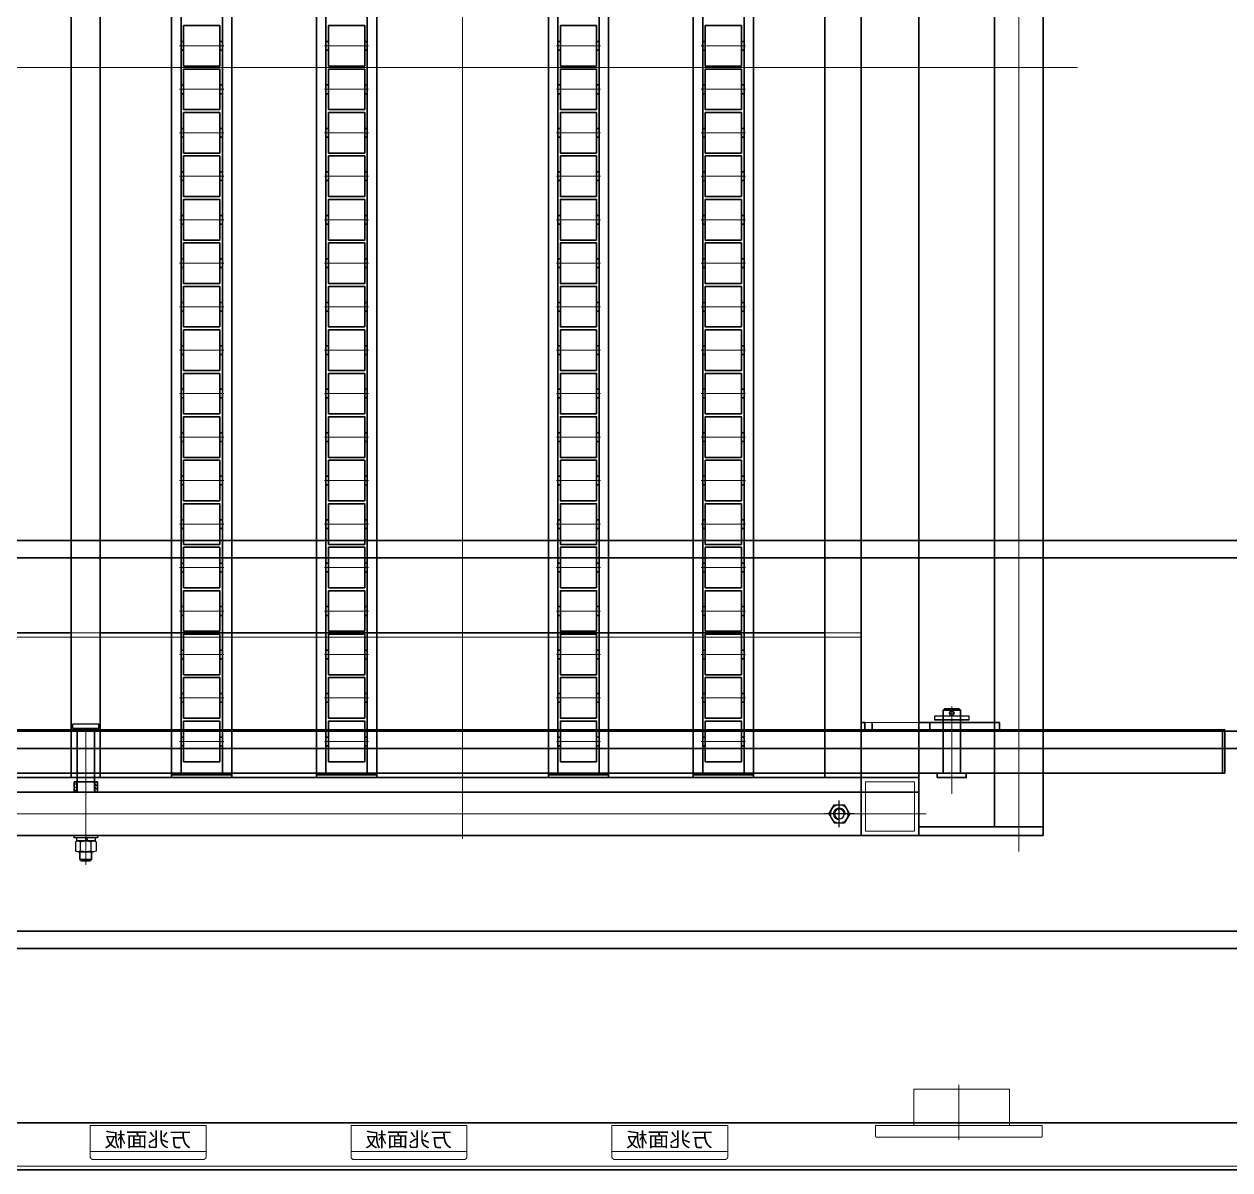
# Model space of a CAD drawing. Extents: x 539033 to 804858, y 468425 to 1263560.
# Drawn here: x 762215 to 763047, y 498161 to 498952 of the extents above; entities that cross this region are included whole.
import ezdxf

# ---------------------------------------------------------------- set-up
doc = ezdxf.new("R2010")
doc.units = 0
doc.header["$LTSCALE"] = 1000
doc.header["$MEASUREMENT"] = 0
for name, pattern in [('0', [0, 0]), ('ACAD_ISO02W100', [15, 12, -3]), ('ACAD_ISO04W100', [30, 24, -3, 0, -3]), ('ACAD_ISO05W100', [33, 24, -3, 0, -3, 0, -3]), ('ACAD_ISO10W100', [18.5, 12, -3, 0.5, -3]), ('DASHDOT', [25.4, 12.7, -6.35, 0, -6.35]), ('SOLID', [0])]:
    doc.linetypes.add(name, pattern=pattern)
doc.layers.get('0').update_dxf_attribs({"linetype": 'CONTINUOUS'})
doc.layers.add('1', color=1, linetype='DASHDOT')
for name, color, linetype, lineweight in [('3', 7, 'ACAD_ISO04W100', 15), ('中心线', 1, 'ACAD_ISO10W100', 15), ('双点划线', 7, 'ACAD_ISO05W100', 15), ('标注', 7, 'SOLID', 15), ('点划线', 1, 'ACAD_ISO04W100', 15), ('粗实线', 7, '0', 30), ('虚线', 6, 'ACAD_ISO02W100', 18)]:
    doc.layers.add(name, color=color, linetype=linetype, lineweight=lineweight)
doc.styles.add('标准', font='', dxfattribs={"width": 0.667})
doc.styles.get('标准').set_extended_font_data('FangSong_GB2312')

# ---------------------------------------------------------------- blocks, each defined once
blk = doc.blocks.new('A$C513352F2')
at = {"layer": '点划线'}
blk.add_line((68.9, 0), (68.9, 1086.91), dxfattribs=at)
at = {"layer": '粗实线', "color": 5}
for p, q in [((0, 1070.94), (85.65, 1070.94)), ((85.65, 1070.94), (85.65, 10.94)), ((0, 1064.94), (85.65, 1064.94)), ((52.15, 1064.94), (52.15, 16.94)), ((0, 16.94), (85.65, 16.94)), ((0, 10.94), (85.65, 10.94))]:
    blk.add_line(p, q, dxfattribs=at)
blk = doc.blocks.new('A$C458447FD')
at = {"layer": '标注'}
h = blk.add_hatch(dxfattribs=at)
h.set_pattern_fill('ANSI31', color=3, scale=0.5)
h.set_pattern_definition([(45, (-117.9495, 9.9451), (-1.122532, 1.122532), [])])
h.paths.add_polyline_path([(792.28, 50.14), (794.03, 50.14), (794.03, 57.14), (792.28, 57.14)])
h.paths.add_polyline_path([(778.03, 50.14), (779.78, 50.14), (779.78, 57.14), (778.03, 57.14)])
for p, q in [((176.44, 100.14), (176.44, 102.64)), ((176.44, 102.64), (200.44, 102.64)), ((200.44, 102.64), (200.44, 100.14)), ((258.84, 35.14), (262.43, 41.37)), ((258.84, 35.14), (262.43, 28.91)), ((269.62, 41.37), (262.43, 41.37)), ((273.22, 35.14), (269.62, 41.37)), ((273.22, 35.14), (269.62, 28.91)), ((269.62, 28.91), (262.43, 28.91)), ((794.03, 20.14), (778.03, 20.14)), ((778.03, 20.14), (778.03, 18.54)), ((778.03, 18.54), (794.03, 18.54)), ((779.59, 18.54), (792.47, 18.54)), ((779.59, 18.54), (779.59, 16.44)), ((785.48, 18.54), (784.92, 16.44)), ((786.5, 18.27), (786.01, 16.44)), ((786.57, 18.54), (786.5, 18.27)), ((792.47, 18.54), (792.47, 16.44)), ((794.03, 18.54), (794.03, 20.14)), ((778.84, 15.89), (778.84, 9.49)), ((779.59, 16.44), (792.47, 16.44)), ((791.42, 16.44), (780.63, 16.44)), ((791.42, 8.94), (780.63, 8.94)), ((782.43, 9.49), (782.43, 15.89)), ((789.62, 9.49), (789.62, 15.89)), ((793.22, 15.89), (793.22, 9.49))]:
    blk.add_line(p, q)
at = {"color": 3}
for p, q in [((777.03, 94.14), (777.03, 97.14)), ((777.03, 97.14), (795.03, 97.14)), ((795.03, 94.14), (795.03, 97.14))]:
    blk.add_line(p, q, dxfattribs=at)
for radius in [6.23, 3.4]:
    blk.add_circle((266.03, 35.14), radius)
for centre, radius, start, end in [((780.63, 13.23), 3.21, 55.90631, 124.09369), ((780.63, 12.15), 3.21, 235.90631, 304.09369), ((786.03, 4.44), 12, 72.56742, 107.43258), ((786.03, 20.94), 12, 252.56742, 287.43258), ((791.42, 13.23), 3.21, 55.90631, 124.09369), ((791.42, 12.15), 3.21, 235.90631, 304.09369)]:
    blk.add_arc(centre, radius, start, end)
at = {"layer": '1', "linetype": 'DASHDOT'}
for p, q in [((266.03, 25.91), (266.03, 44.37)), ((255.84, 35.14), (276.22, 35.14))]:
    blk.add_line(p, q, dxfattribs=at)
at = {"layer": '3'}
blk.add_arc((266.03, 35.14), 4, 270, 190, dxfattribs=at)
at = {"layer": '点划线'}
for p, q in [((526.03, 17.93), (526.03, 1044.24)), ((330.83, 565.14), (361.27, 565.14)), ((430.83, 565.14), (461.27, 565.14)), ((590.83, 565.14), (621.27, 565.14)), ((690.83, 565.14), (721.27, 565.14)), ((101.68, 550.14), (1459.06, 550.14)), ((330.83, 535.14), (361.27, 535.14)), ((430.83, 535.14), (461.27, 535.14)), ((590.83, 535.14), (621.27, 535.14)), ((690.83, 535.14), (721.27, 535.14)), ((330.83, 505.14), (361.27, 505.14)), ((430.83, 505.14), (461.27, 505.14)), ((590.83, 505.14), (621.27, 505.14)), ((690.83, 505.14), (721.27, 505.14)), ((330.83, 475.14), (361.27, 475.14)), ((430.83, 475.14), (461.27, 475.14)), ((590.83, 475.14), (621.27, 475.14)), ((690.83, 475.14), (721.27, 475.14)), ((330.83, 445.14), (361.27, 445.14)), ((430.83, 445.14), (461.27, 445.14)), ((590.83, 445.14), (621.27, 445.14)), ((690.83, 445.14), (721.27, 445.14)), ((330.83, 415.14), (361.27, 415.14)), ((430.83, 415.14), (461.27, 415.14)), ((590.83, 415.14), (621.27, 415.14)), ((690.83, 415.14), (721.27, 415.14)), ((330.83, 385.14), (361.27, 385.14)), ((430.83, 385.14), (461.27, 385.14)), ((590.83, 385.14), (621.27, 385.14)), ((690.83, 385.14), (721.27, 385.14)), ((330.83, 355.14), (361.27, 355.14)), ((430.83, 355.14), (461.27, 355.14)), ((590.83, 355.14), (621.27, 355.14)), ((690.83, 355.14), (721.27, 355.14)), ((330.83, 325.14), (361.27, 325.14)), ((430.83, 325.14), (461.27, 325.14)), ((590.83, 325.14), (621.27, 325.14)), ((690.83, 325.14), (721.27, 325.14)), ((330.83, 295.14), (361.27, 295.14)), ((430.83, 295.14), (461.27, 295.14)), ((590.83, 295.14), (621.27, 295.14)), ((690.83, 295.14), (721.27, 295.14)), ((330.83, 265.14), (361.27, 265.14)), ((430.83, 265.14), (461.27, 265.14)), ((590.83, 265.14), (621.27, 265.14)), ((690.83, 265.14), (721.27, 265.14)), ((330.83, 235.14), (361.27, 235.14)), ((430.83, 235.14), (461.27, 235.14)), ((590.83, 235.14), (621.27, 235.14)), ((690.83, 235.14), (721.27, 235.14)), ((330.83, 205.14), (361.27, 205.14)), ((430.83, 205.14), (461.27, 205.14)), ((590.83, 205.14), (621.27, 205.14)), ((690.83, 205.14), (721.27, 205.14)), ((330.83, 175.14), (361.27, 175.14)), ((430.83, 175.14), (461.27, 175.14)), ((590.83, 175.14), (621.27, 175.14)), ((690.83, 175.14), (721.27, 175.14)), ((330.83, 145.14), (361.27, 145.14)), ((430.83, 145.14), (461.27, 145.14)), ((590.83, 145.14), (621.27, 145.14)), ((690.83, 145.14), (721.27, 145.14)), ((188.44, 48.87), (188.44, 109.31)), ((330.83, 115.14), (361.27, 115.14)), ((430.83, 115.14), (461.27, 115.14)), ((590.83, 115.14), (621.27, 115.14)), ((690.83, 115.14), (721.27, 115.14)), ((186.36, 104.64), (190.38, 104.64)), ((786.03, 0), (786.03, 94.63)), ((330.83, 85.14), (361.27, 85.14)), ((430.83, 85.14), (461.27, 85.14)), ((590.83, 85.14), (621.27, 85.14)), ((690.83, 85.14), (721.27, 85.14)), ((206.04, 35.14), (1376.79, 35.14))]:
    blk.add_line(p, q, dxfattribs=at)
at = {"layer": '粗实线'}
for p, q in [((251.03, 1040.14), (251.03, 60.14)), ((276.03, 160.14), (776.03, 160.14)), ((796.03, 160.14), (1296.03, 160.14)), ((200.44, 100.14), (176.44, 100.14)), ((182.44, 106.64), (183.44, 107.64)), ((182.44, 63.14), (182.44, 106.64)), ((182.44, 106.64), (194.44, 106.64)), ((193.44, 107.64), (183.44, 107.64)), ((193.44, 107.64), (194.44, 106.64)), ((194.44, 63.14), (194.44, 106.64)), ((0, 63.14), (0, 93.14)), ((1118.6, 93.14), (0, 93.14)), ((1.5, 63.14), (1.5, 93.14)), ((155.54, 93.14), (155.54, 98.14)), ((211.03, 98.14), (155.54, 98.14)), ((203.44, 93.14), (203.44, 98.14)), ((243.45, 93.14), (243.45, 98.14)), ((248.45, 98.14), (251.03, 98.14)), ((248.45, 93.14), (248.45, 98.14)), ((780.03, 50.14), (780.03, 94.14)), ((792.03, 50.14), (792.03, 94.14)), ((1109.83, 63.14), (0, 63.14)), ((1321.03, 60.14), (251.03, 60.14)), ((506.03, 60.14), (1321.03, 60.14)), ((211.03, 50.14), (1361.03, 50.14)), ((794.03, 57.14), (778.03, 57.14)), ((778.03, 50.14), (778.03, 57.14)), ((779.78, 50.14), (779.78, 57.14)), ((792.28, 50.14), (792.28, 57.14)), ((794.03, 50.14), (794.03, 57.14)), ((782.03, 3.64), (782.03, 8.94)), ((790.03, 3.64), (790.03, 8.94)), ((783.03, 2.64), (782.03, 3.64)), ((782.03, 3.64), (790.03, 3.64)), ((789.03, 2.64), (783.03, 2.64)), ((789.03, 2.64), (790.03, 3.64))]:
    blk.add_line(p, q, dxfattribs=at)
at = {"layer": '粗实线', "color": 2}
for p, q in [((276.03, 1040.14), (276.03, 60.14)), ((776.03, 1040.14), (776.03, 60.14)), ((796.03, 1040.14), (796.03, 60.14))]:
    blk.add_line(p, q, dxfattribs=at)
at = {"layer": '粗实线', "color": 4}
for p, q in [((325.28, 1040.14), (325.28, 60.14)), ((366.78, 1040.14), (366.78, 60.14)), ((425.28, 1040.14), (425.28, 60.14)), ((466.78, 1040.14), (466.78, 60.14)), ((585.28, 1040.14), (585.28, 60.14)), ((626.78, 1040.14), (626.78, 60.14)), ((685.28, 1040.14), (685.28, 60.14)), ((726.78, 1040.14), (726.78, 60.14)), ((331.78, 1038.14), (331.78, 62.14)), ((360.28, 1038.14), (360.28, 62.14)), ((431.78, 1038.14), (431.78, 62.14)), ((460.28, 1038.14), (460.28, 62.14)), ((591.78, 1038.14), (591.78, 62.14)), ((620.28, 1038.14), (620.28, 62.14)), ((691.78, 1038.14), (691.78, 62.14)), ((720.28, 1038.14), (720.28, 62.14)), ((325.28, 62.14), (366.78, 62.14)), ((325.28, 60.14), (366.78, 60.14)), ((425.28, 62.14), (466.78, 62.14)), ((425.28, 60.14), (466.78, 60.14)), ((585.28, 62.14), (626.78, 62.14)), ((585.28, 60.14), (626.78, 60.14)), ((685.28, 62.14), (726.78, 62.14)), ((685.28, 60.14), (726.78, 60.14))]:
    blk.add_line(p, q, dxfattribs=at)
at = {"layer": '粗实线', "color": 3}
for p, q in [((333.53, 568.14), (331.78, 568.14)), ((331.78, 568.14), (331.78, 562.14)), ((358.53, 568.14), (360.28, 568.14)), ((360.28, 568.14), (360.28, 562.14)), ((433.53, 568.14), (431.78, 568.14)), ((431.78, 568.14), (431.78, 562.14)), ((458.53, 568.14), (460.28, 568.14)), ((460.28, 568.14), (460.28, 562.14)), ((593.53, 568.14), (591.78, 568.14)), ((591.78, 568.14), (591.78, 562.14)), ((618.53, 568.14), (620.28, 568.14)), ((620.28, 568.14), (620.28, 562.14)), ((693.53, 568.14), (691.78, 568.14)), ((691.78, 568.14), (691.78, 562.14)), ((718.53, 568.14), (720.28, 568.14)), ((720.28, 568.14), (720.28, 562.14)), ((333.53, 562.14), (331.78, 562.14)), ((358.53, 562.14), (360.28, 562.14)), ((433.53, 562.14), (431.78, 562.14)), ((458.53, 562.14), (460.28, 562.14)), ((593.53, 562.14), (591.78, 562.14)), ((618.53, 562.14), (620.28, 562.14)), ((693.53, 562.14), (691.78, 562.14)), ((718.53, 562.14), (720.28, 562.14)), ((333.53, 538.14), (331.78, 538.14)), ((331.78, 538.14), (331.78, 532.14)), ((358.53, 538.14), (360.28, 538.14)), ((360.28, 538.14), (360.28, 532.14)), ((433.53, 538.14), (431.78, 538.14)), ((431.78, 538.14), (431.78, 532.14)), ((458.53, 538.14), (460.28, 538.14)), ((460.28, 538.14), (460.28, 532.14)), ((593.53, 538.14), (591.78, 538.14)), ((591.78, 538.14), (591.78, 532.14)), ((618.53, 538.14), (620.28, 538.14)), ((620.28, 538.14), (620.28, 532.14)), ((693.53, 538.14), (691.78, 538.14)), ((691.78, 538.14), (691.78, 532.14)), ((718.53, 538.14), (720.28, 538.14)), ((720.28, 538.14), (720.28, 532.14)), ((333.53, 532.14), (331.78, 532.14)), ((358.53, 532.14), (360.28, 532.14)), ((433.53, 532.14), (431.78, 532.14)), ((458.53, 532.14), (460.28, 532.14)), ((593.53, 532.14), (591.78, 532.14)), ((618.53, 532.14), (620.28, 532.14)), ((693.53, 532.14), (691.78, 532.14)), ((718.53, 532.14), (720.28, 532.14)), ((333.53, 508.14), (331.78, 508.14)), ((331.78, 508.14), (331.78, 502.14)), ((358.53, 508.14), (360.28, 508.14)), ((360.28, 508.14), (360.28, 502.14)), ((433.53, 508.14), (431.78, 508.14)), ((431.78, 508.14), (431.78, 502.14)), ((458.53, 508.14), (460.28, 508.14)), ((460.28, 508.14), (460.28, 502.14)), ((593.53, 508.14), (591.78, 508.14)), ((591.78, 508.14), (591.78, 502.14)), ((618.53, 508.14), (620.28, 508.14)), ((620.28, 508.14), (620.28, 502.14)), ((693.53, 508.14), (691.78, 508.14)), ((691.78, 508.14), (691.78, 502.14)), ((718.53, 508.14), (720.28, 508.14)), ((720.28, 508.14), (720.28, 502.14)), ((333.53, 502.14), (331.78, 502.14)), ((358.53, 502.14), (360.28, 502.14)), ((433.53, 502.14), (431.78, 502.14)), ((458.53, 502.14), (460.28, 502.14)), ((593.53, 502.14), (591.78, 502.14)), ((618.53, 502.14), (620.28, 502.14)), ((693.53, 502.14), (691.78, 502.14)), ((718.53, 502.14), (720.28, 502.14)), ((333.53, 478.14), (331.78, 478.14)), ((331.78, 478.14), (331.78, 472.14)), ((358.53, 478.14), (360.28, 478.14)), ((360.28, 478.14), (360.28, 472.14)), ((433.53, 478.14), (431.78, 478.14)), ((431.78, 478.14), (431.78, 472.14)), ((458.53, 478.14), (460.28, 478.14)), ((460.28, 478.14), (460.28, 472.14)), ((593.53, 478.14), (591.78, 478.14)), ((591.78, 478.14), (591.78, 472.14)), ((618.53, 478.14), (620.28, 478.14)), ((620.28, 478.14), (620.28, 472.14)), ((693.53, 478.14), (691.78, 478.14)), ((691.78, 478.14), (691.78, 472.14)), ((718.53, 478.14), (720.28, 478.14)), ((720.28, 478.14), (720.28, 472.14)), ((333.53, 472.14), (331.78, 472.14)), ((358.53, 472.14), (360.28, 472.14)), ((433.53, 472.14), (431.78, 472.14)), ((458.53, 472.14), (460.28, 472.14)), ((593.53, 472.14), (591.78, 472.14)), ((618.53, 472.14), (620.28, 472.14)), ((693.53, 472.14), (691.78, 472.14)), ((718.53, 472.14), (720.28, 472.14)), ((333.53, 448.14), (331.78, 448.14)), ((331.78, 448.14), (331.78, 442.14)), ((333.53, 442.14), (331.78, 442.14)), ((358.53, 448.14), (360.28, 448.14)), ((358.53, 442.14), (360.28, 442.14)), ((360.28, 448.14), (360.28, 442.14)), ((433.53, 448.14), (431.78, 448.14)), ((431.78, 448.14), (431.78, 442.14)), ((433.53, 442.14), (431.78, 442.14)), ((458.53, 448.14), (460.28, 448.14)), ((458.53, 442.14), (460.28, 442.14)), ((460.28, 448.14), (460.28, 442.14)), ((593.53, 448.14), (591.78, 448.14)), ((591.78, 448.14), (591.78, 442.14)), ((593.53, 442.14), (591.78, 442.14)), ((618.53, 448.14), (620.28, 448.14)), ((618.53, 442.14), (620.28, 442.14)), ((620.28, 448.14), (620.28, 442.14)), ((693.53, 448.14), (691.78, 448.14)), ((691.78, 448.14), (691.78, 442.14)), ((693.53, 442.14), (691.78, 442.14)), ((718.53, 448.14), (720.28, 448.14)), ((718.53, 442.14), (720.28, 442.14)), ((720.28, 448.14), (720.28, 442.14)), ((333.53, 418.14), (331.78, 418.14)), ((331.78, 418.14), (331.78, 412.14)), ((358.53, 418.14), (360.28, 418.14)), ((360.28, 418.14), (360.28, 412.14)), ((433.53, 418.14), (431.78, 418.14)), ((431.78, 418.14), (431.78, 412.14)), ((458.53, 418.14), (460.28, 418.14)), ((460.28, 418.14), (460.28, 412.14)), ((593.53, 418.14), (591.78, 418.14)), ((591.78, 418.14), (591.78, 412.14)), ((618.53, 418.14), (620.28, 418.14)), ((620.28, 418.14), (620.28, 412.14)), ((693.53, 418.14), (691.78, 418.14)), ((691.78, 418.14), (691.78, 412.14)), ((718.53, 418.14), (720.28, 418.14)), ((720.28, 418.14), (720.28, 412.14)), ((333.53, 412.14), (331.78, 412.14)), ((358.53, 412.14), (360.28, 412.14)), ((433.53, 412.14), (431.78, 412.14)), ((458.53, 412.14), (460.28, 412.14)), ((593.53, 412.14), (591.78, 412.14)), ((618.53, 412.14), (620.28, 412.14)), ((693.53, 412.14), (691.78, 412.14)), ((718.53, 412.14), (720.28, 412.14)), ((333.53, 388.14), (331.78, 388.14)), ((331.78, 388.14), (331.78, 382.14)), ((358.53, 388.14), (360.28, 388.14)), ((360.28, 388.14), (360.28, 382.14)), ((433.53, 388.14), (431.78, 388.14)), ((431.78, 388.14), (431.78, 382.14)), ((458.53, 388.14), (460.28, 388.14)), ((460.28, 388.14), (460.28, 382.14)), ((593.53, 388.14), (591.78, 388.14)), ((591.78, 388.14), (591.78, 382.14)), ((618.53, 388.14), (620.28, 388.14)), ((620.28, 388.14), (620.28, 382.14)), ((693.53, 388.14), (691.78, 388.14)), ((691.78, 388.14), (691.78, 382.14)), ((718.53, 388.14), (720.28, 388.14)), ((720.28, 388.14), (720.28, 382.14)), ((333.53, 382.14), (331.78, 382.14)), ((358.53, 382.14), (360.28, 382.14)), ((433.53, 382.14), (431.78, 382.14)), ((458.53, 382.14), (460.28, 382.14)), ((593.53, 382.14), (591.78, 382.14)), ((618.53, 382.14), (620.28, 382.14)), ((693.53, 382.14), (691.78, 382.14)), ((718.53, 382.14), (720.28, 382.14)), ((333.53, 358.14), (331.78, 358.14)), ((331.78, 358.14), (331.78, 352.14)), ((358.53, 358.14), (360.28, 358.14)), ((360.28, 358.14), (360.28, 352.14)), ((433.53, 358.14), (431.78, 358.14)), ((431.78, 358.14), (431.78, 352.14)), ((458.53, 358.14), (460.28, 358.14)), ((460.28, 358.14), (460.28, 352.14)), ((593.53, 358.14), (591.78, 358.14)), ((591.78, 358.14), (591.78, 352.14)), ((618.53, 358.14), (620.28, 358.14)), ((620.28, 358.14), (620.28, 352.14)), ((693.53, 358.14), (691.78, 358.14)), ((691.78, 358.14), (691.78, 352.14)), ((718.53, 358.14), (720.28, 358.14)), ((720.28, 358.14), (720.28, 352.14)), ((333.53, 352.14), (331.78, 352.14)), ((358.53, 352.14), (360.28, 352.14)), ((433.53, 352.14), (431.78, 352.14)), ((458.53, 352.14), (460.28, 352.14)), ((593.53, 352.14), (591.78, 352.14)), ((618.53, 352.14), (620.28, 352.14)), ((693.53, 352.14), (691.78, 352.14)), ((718.53, 352.14), (720.28, 352.14)), ((333.53, 328.14), (331.78, 328.14)), ((331.78, 328.14), (331.78, 322.14)), ((358.53, 328.14), (360.28, 328.14)), ((360.28, 328.14), (360.28, 322.14)), ((433.53, 328.14), (431.78, 328.14)), ((431.78, 328.14), (431.78, 322.14)), ((458.53, 328.14), (460.28, 328.14)), ((460.28, 328.14), (460.28, 322.14)), ((593.53, 328.14), (591.78, 328.14)), ((591.78, 328.14), (591.78, 322.14)), ((618.53, 328.14), (620.28, 328.14)), ((620.28, 328.14), (620.28, 322.14)), ((693.53, 328.14), (691.78, 328.14)), ((691.78, 328.14), (691.78, 322.14)), ((718.53, 328.14), (720.28, 328.14)), ((720.28, 328.14), (720.28, 322.14)), ((333.53, 322.14), (331.78, 322.14)), ((358.53, 322.14), (360.28, 322.14)), ((433.53, 322.14), (431.78, 322.14)), ((458.53, 322.14), (460.28, 322.14)), ((593.53, 322.14), (591.78, 322.14)), ((618.53, 322.14), (620.28, 322.14)), ((693.53, 322.14), (691.78, 322.14)), ((718.53, 322.14), (720.28, 322.14)), ((333.53, 298.14), (331.78, 298.14)), ((331.78, 298.14), (331.78, 292.14)), ((333.53, 292.14), (331.78, 292.14)), ((358.53, 298.14), (360.28, 298.14)), ((358.53, 292.14), (360.28, 292.14)), ((360.28, 298.14), (360.28, 292.14)), ((433.53, 298.14), (431.78, 298.14)), ((431.78, 298.14), (431.78, 292.14)), ((433.53, 292.14), (431.78, 292.14)), ((458.53, 298.14), (460.28, 298.14)), ((458.53, 292.14), (460.28, 292.14)), ((460.28, 298.14), (460.28, 292.14)), ((593.53, 298.14), (591.78, 298.14)), ((591.78, 298.14), (591.78, 292.14)), ((593.53, 292.14), (591.78, 292.14)), ((618.53, 298.14), (620.28, 298.14)), ((618.53, 292.14), (620.28, 292.14)), ((620.28, 298.14), (620.28, 292.14)), ((693.53, 298.14), (691.78, 298.14)), ((691.78, 298.14), (691.78, 292.14)), ((693.53, 292.14), (691.78, 292.14)), ((718.53, 298.14), (720.28, 298.14)), ((718.53, 292.14), (720.28, 292.14)), ((720.28, 298.14), (720.28, 292.14)), ((333.53, 268.14), (331.78, 268.14)), ((331.78, 268.14), (331.78, 262.14)), ((358.53, 268.14), (360.28, 268.14)), ((360.28, 268.14), (360.28, 262.14)), ((433.53, 268.14), (431.78, 268.14)), ((431.78, 268.14), (431.78, 262.14)), ((458.53, 268.14), (460.28, 268.14)), ((460.28, 268.14), (460.28, 262.14)), ((593.53, 268.14), (591.78, 268.14)), ((591.78, 268.14), (591.78, 262.14)), ((618.53, 268.14), (620.28, 268.14)), ((620.28, 268.14), (620.28, 262.14)), ((693.53, 268.14), (691.78, 268.14)), ((691.78, 268.14), (691.78, 262.14)), ((718.53, 268.14), (720.28, 268.14)), ((720.28, 268.14), (720.28, 262.14)), ((333.53, 262.14), (331.78, 262.14)), ((358.53, 262.14), (360.28, 262.14)), ((433.53, 262.14), (431.78, 262.14)), ((458.53, 262.14), (460.28, 262.14)), ((593.53, 262.14), (591.78, 262.14)), ((618.53, 262.14), (620.28, 262.14)), ((693.53, 262.14), (691.78, 262.14)), ((718.53, 262.14), (720.28, 262.14)), ((333.53, 238.14), (331.78, 238.14)), ((331.78, 238.14), (331.78, 232.14)), ((358.53, 238.14), (360.28, 238.14)), ((360.28, 238.14), (360.28, 232.14)), ((433.53, 238.14), (431.78, 238.14)), ((431.78, 238.14), (431.78, 232.14)), ((458.53, 238.14), (460.28, 238.14)), ((460.28, 238.14), (460.28, 232.14)), ((593.53, 238.14), (591.78, 238.14)), ((591.78, 238.14), (591.78, 232.14)), ((618.53, 238.14), (620.28, 238.14)), ((620.28, 238.14), (620.28, 232.14)), ((693.53, 238.14), (691.78, 238.14)), ((691.78, 238.14), (691.78, 232.14)), ((718.53, 238.14), (720.28, 238.14)), ((720.28, 238.14), (720.28, 232.14)), ((333.53, 232.14), (331.78, 232.14)), ((358.53, 232.14), (360.28, 232.14)), ((433.53, 232.14), (431.78, 232.14)), ((458.53, 232.14), (460.28, 232.14)), ((593.53, 232.14), (591.78, 232.14)), ((618.53, 232.14), (620.28, 232.14)), ((693.53, 232.14), (691.78, 232.14)), ((718.53, 232.14), (720.28, 232.14)), ((333.53, 208.14), (331.78, 208.14)), ((331.78, 208.14), (331.78, 202.14)), ((358.53, 208.14), (360.28, 208.14)), ((360.28, 208.14), (360.28, 202.14)), ((433.53, 208.14), (431.78, 208.14)), ((431.78, 208.14), (431.78, 202.14)), ((458.53, 208.14), (460.28, 208.14)), ((460.28, 208.14), (460.28, 202.14)), ((593.53, 208.14), (591.78, 208.14)), ((591.78, 208.14), (591.78, 202.14)), ((618.53, 208.14), (620.28, 208.14)), ((620.28, 208.14), (620.28, 202.14)), ((693.53, 208.14), (691.78, 208.14)), ((691.78, 208.14), (691.78, 202.14)), ((718.53, 208.14), (720.28, 208.14)), ((720.28, 208.14), (720.28, 202.14)), ((333.53, 202.14), (331.78, 202.14)), ((358.53, 202.14), (360.28, 202.14)), ((433.53, 202.14), (431.78, 202.14)), ((458.53, 202.14), (460.28, 202.14)), ((593.53, 202.14), (591.78, 202.14)), ((618.53, 202.14), (620.28, 202.14)), ((693.53, 202.14), (691.78, 202.14)), ((718.53, 202.14), (720.28, 202.14)), ((333.53, 178.14), (331.78, 178.14)), ((331.78, 178.14), (331.78, 172.14)), ((358.53, 178.14), (360.28, 178.14)), ((360.28, 178.14), (360.28, 172.14)), ((433.53, 178.14), (431.78, 178.14)), ((431.78, 178.14), (431.78, 172.14)), ((458.53, 178.14), (460.28, 178.14)), ((460.28, 178.14), (460.28, 172.14)), ((593.53, 178.14), (591.78, 178.14)), ((591.78, 178.14), (591.78, 172.14)), ((618.53, 178.14), (620.28, 178.14)), ((620.28, 178.14), (620.28, 172.14)), ((693.53, 178.14), (691.78, 178.14)), ((691.78, 178.14), (691.78, 172.14)), ((718.53, 178.14), (720.28, 178.14)), ((720.28, 178.14), (720.28, 172.14)), ((333.53, 172.14), (331.78, 172.14)), ((358.53, 172.14), (360.28, 172.14)), ((433.53, 172.14), (431.78, 172.14)), ((458.53, 172.14), (460.28, 172.14)), ((593.53, 172.14), (591.78, 172.14)), ((618.53, 172.14), (620.28, 172.14)), ((693.53, 172.14), (691.78, 172.14)), ((718.53, 172.14), (720.28, 172.14)), ((333.53, 148.14), (331.78, 148.14)), ((331.78, 148.14), (331.78, 142.14)), ((333.53, 142.14), (331.78, 142.14)), ((358.53, 148.14), (360.28, 148.14)), ((358.53, 142.14), (360.28, 142.14)), ((360.28, 148.14), (360.28, 142.14)), ((433.53, 148.14), (431.78, 148.14)), ((431.78, 148.14), (431.78, 142.14)), ((433.53, 142.14), (431.78, 142.14)), ((458.53, 148.14), (460.28, 148.14)), ((458.53, 142.14), (460.28, 142.14)), ((460.28, 148.14), (460.28, 142.14)), ((593.53, 148.14), (591.78, 148.14)), ((591.78, 148.14), (591.78, 142.14)), ((593.53, 142.14), (591.78, 142.14)), ((618.53, 148.14), (620.28, 148.14)), ((618.53, 142.14), (620.28, 142.14)), ((620.28, 148.14), (620.28, 142.14)), ((693.53, 148.14), (691.78, 148.14)), ((691.78, 148.14), (691.78, 142.14)), ((693.53, 142.14), (691.78, 142.14)), ((718.53, 148.14), (720.28, 148.14)), ((718.53, 142.14), (720.28, 142.14)), ((720.28, 148.14), (720.28, 142.14)), ((333.53, 118.14), (331.78, 118.14)), ((331.78, 118.14), (331.78, 112.14)), ((358.53, 118.14), (360.28, 118.14)), ((360.28, 118.14), (360.28, 112.14)), ((433.53, 118.14), (431.78, 118.14)), ((431.78, 118.14), (431.78, 112.14)), ((458.53, 118.14), (460.28, 118.14)), ((460.28, 118.14), (460.28, 112.14)), ((593.53, 118.14), (591.78, 118.14)), ((591.78, 118.14), (591.78, 112.14)), ((618.53, 118.14), (620.28, 118.14)), ((620.28, 118.14), (620.28, 112.14)), ((693.53, 118.14), (691.78, 118.14)), ((691.78, 118.14), (691.78, 112.14)), ((718.53, 118.14), (720.28, 118.14)), ((720.28, 118.14), (720.28, 112.14)), ((333.53, 112.14), (331.78, 112.14)), ((358.53, 112.14), (360.28, 112.14)), ((433.53, 112.14), (431.78, 112.14)), ((458.53, 112.14), (460.28, 112.14)), ((593.53, 112.14), (591.78, 112.14)), ((618.53, 112.14), (620.28, 112.14)), ((693.53, 112.14), (691.78, 112.14)), ((718.53, 112.14), (720.28, 112.14)), ((795.03, 94.14), (777.03, 94.14)), ((333.53, 88.14), (331.78, 88.14)), ((331.78, 88.14), (331.78, 82.14)), ((358.53, 88.14), (360.28, 88.14)), ((360.28, 88.14), (360.28, 82.14)), ((433.53, 88.14), (431.78, 88.14)), ((431.78, 88.14), (431.78, 82.14)), ((458.53, 88.14), (460.28, 88.14)), ((460.28, 88.14), (460.28, 82.14)), ((593.53, 88.14), (591.78, 88.14)), ((591.78, 88.14), (591.78, 82.14)), ((618.53, 88.14), (620.28, 88.14)), ((620.28, 88.14), (620.28, 82.14)), ((693.53, 88.14), (691.78, 88.14)), ((691.78, 88.14), (691.78, 82.14)), ((718.53, 88.14), (720.28, 88.14)), ((720.28, 88.14), (720.28, 82.14)), ((333.53, 82.14), (331.78, 82.14)), ((358.53, 82.14), (360.28, 82.14)), ((433.53, 82.14), (431.78, 82.14)), ((458.53, 82.14), (460.28, 82.14)), ((593.53, 82.14), (591.78, 82.14)), ((618.53, 82.14), (620.28, 82.14)), ((693.53, 82.14), (691.78, 82.14)), ((718.53, 82.14), (720.28, 82.14))]:
    blk.add_line(p, q, dxfattribs=at)
at = {"layer": '粗实线'}
for points in [[(211.03, 20.14), (1361.03, 20.14), (1361.03, 1080.14), (211.03, 1080.14)], [(251.03, 60.14), (211.03, 60.14), (211.03, 20.14), (251.03, 20.14)]]:
    blk.add_lwpolyline(points, close=True, dxfattribs=at)
at = {"layer": '粗实线', "color": 3}
for points in [[(333.53, 551.14), (358.53, 551.14), (358.53, 579.14), (333.53, 579.14)], [(433.53, 551.14), (458.53, 551.14), (458.53, 579.14), (433.53, 579.14)], [(593.53, 551.14), (618.53, 551.14), (618.53, 579.14), (593.53, 579.14)], [(693.53, 551.14), (718.53, 551.14), (718.53, 579.14), (693.53, 579.14)], [(333.53, 521.14), (358.53, 521.14), (358.53, 549.14), (333.53, 549.14)], [(433.53, 521.14), (458.53, 521.14), (458.53, 549.14), (433.53, 549.14)], [(593.53, 521.14), (618.53, 521.14), (618.53, 549.14), (593.53, 549.14)], [(693.53, 521.14), (718.53, 521.14), (718.53, 549.14), (693.53, 549.14)], [(333.53, 491.14), (358.53, 491.14), (358.53, 519.14), (333.53, 519.14)], [(433.53, 491.14), (458.53, 491.14), (458.53, 519.14), (433.53, 519.14)], [(593.53, 491.14), (618.53, 491.14), (618.53, 519.14), (593.53, 519.14)], [(693.53, 491.14), (718.53, 491.14), (718.53, 519.14), (693.53, 519.14)], [(333.53, 461.14), (358.53, 461.14), (358.53, 489.14), (333.53, 489.14)], [(433.53, 461.14), (458.53, 461.14), (458.53, 489.14), (433.53, 489.14)], [(593.53, 461.14), (618.53, 461.14), (618.53, 489.14), (593.53, 489.14)], [(693.53, 461.14), (718.53, 461.14), (718.53, 489.14), (693.53, 489.14)], [(333.53, 431.14), (358.53, 431.14), (358.53, 459.14), (333.53, 459.14)], [(433.53, 431.14), (458.53, 431.14), (458.53, 459.14), (433.53, 459.14)], [(593.53, 431.14), (618.53, 431.14), (618.53, 459.14), (593.53, 459.14)], [(693.53, 431.14), (718.53, 431.14), (718.53, 459.14), (693.53, 459.14)], [(333.53, 401.14), (358.53, 401.14), (358.53, 429.14), (333.53, 429.14)], [(433.53, 401.14), (458.53, 401.14), (458.53, 429.14), (433.53, 429.14)], [(593.53, 401.14), (618.53, 401.14), (618.53, 429.14), (593.53, 429.14)], [(693.53, 401.14), (718.53, 401.14), (718.53, 429.14), (693.53, 429.14)], [(333.53, 371.14), (358.53, 371.14), (358.53, 399.14), (333.53, 399.14)], [(433.53, 371.14), (458.53, 371.14), (458.53, 399.14), (433.53, 399.14)], [(593.53, 371.14), (618.53, 371.14), (618.53, 399.14), (593.53, 399.14)], [(693.53, 371.14), (718.53, 371.14), (718.53, 399.14), (693.53, 399.14)], [(333.53, 341.14), (358.53, 341.14), (358.53, 369.14), (333.53, 369.14)], [(433.53, 341.14), (458.53, 341.14), (458.53, 369.14), (433.53, 369.14)], [(593.53, 341.14), (618.53, 341.14), (618.53, 369.14), (593.53, 369.14)], [(693.53, 341.14), (718.53, 341.14), (718.53, 369.14), (693.53, 369.14)], [(333.53, 311.14), (358.53, 311.14), (358.53, 339.14), (333.53, 339.14)], [(433.53, 311.14), (458.53, 311.14), (458.53, 339.14), (433.53, 339.14)], [(593.53, 311.14), (618.53, 311.14), (618.53, 339.14), (593.53, 339.14)], [(693.53, 311.14), (718.53, 311.14), (718.53, 339.14), (693.53, 339.14)], [(333.53, 281.14), (358.53, 281.14), (358.53, 309.14), (333.53, 309.14)], [(433.53, 281.14), (458.53, 281.14), (458.53, 309.14), (433.53, 309.14)], [(593.53, 281.14), (618.53, 281.14), (618.53, 309.14), (593.53, 309.14)], [(693.53, 281.14), (718.53, 281.14), (718.53, 309.14), (693.53, 309.14)], [(333.53, 251.14), (358.53, 251.14), (358.53, 279.14), (333.53, 279.14)], [(433.53, 251.14), (458.53, 251.14), (458.53, 279.14), (433.53, 279.14)], [(593.53, 251.14), (618.53, 251.14), (618.53, 279.14), (593.53, 279.14)], [(693.53, 251.14), (718.53, 251.14), (718.53, 279.14), (693.53, 279.14)], [(333.53, 221.14), (358.53, 221.14), (358.53, 249.14), (333.53, 249.14)], [(433.53, 221.14), (458.53, 221.14), (458.53, 249.14), (433.53, 249.14)], [(593.53, 221.14), (618.53, 221.14), (618.53, 249.14), (593.53, 249.14)], [(693.53, 221.14), (718.53, 221.14), (718.53, 249.14), (693.53, 249.14)], [(333.53, 191.14), (358.53, 191.14), (358.53, 219.14), (333.53, 219.14)], [(433.53, 191.14), (458.53, 191.14), (458.53, 219.14), (433.53, 219.14)], [(593.53, 191.14), (618.53, 191.14), (618.53, 219.14), (593.53, 219.14)], [(693.53, 191.14), (718.53, 191.14), (718.53, 219.14), (693.53, 219.14)], [(333.53, 161.14), (358.53, 161.14), (358.53, 189.14), (333.53, 189.14)], [(433.53, 161.14), (458.53, 161.14), (458.53, 189.14), (433.53, 189.14)], [(593.53, 161.14), (618.53, 161.14), (618.53, 189.14), (593.53, 189.14)], [(693.53, 161.14), (718.53, 161.14), (718.53, 189.14), (693.53, 189.14)], [(333.53, 131.14), (358.53, 131.14), (358.53, 159.14), (333.53, 159.14)], [(433.53, 131.14), (458.53, 131.14), (458.53, 159.14), (433.53, 159.14)], [(593.53, 131.14), (618.53, 131.14), (618.53, 159.14), (593.53, 159.14)], [(693.53, 131.14), (718.53, 131.14), (718.53, 159.14), (693.53, 159.14)], [(333.53, 101.14), (358.53, 101.14), (358.53, 129.14), (333.53, 129.14)], [(433.53, 101.14), (458.53, 101.14), (458.53, 129.14), (433.53, 129.14)], [(593.53, 101.14), (618.53, 101.14), (618.53, 129.14), (593.53, 129.14)], [(693.53, 101.14), (718.53, 101.14), (718.53, 129.14), (693.53, 129.14)], [(333.53, 71.14), (358.53, 71.14), (358.53, 99.14), (333.53, 99.14)], [(433.53, 71.14), (458.53, 71.14), (458.53, 99.14), (433.53, 99.14)], [(593.53, 71.14), (618.53, 71.14), (618.53, 99.14), (593.53, 99.14)], [(693.53, 71.14), (718.53, 71.14), (718.53, 99.14), (693.53, 99.14)]]:
    blk.add_lwpolyline(points, close=True, dxfattribs=at)
at = {"layer": '粗实线', "color": 4}
blk.add_lwpolyline([(198.44, 63.14), (198.44, 60.14), (178.44, 60.14), (178.44, 63.14)], close=True, dxfattribs=at)
at = {"layer": '粗实线'}
blk.add_circle((188.44, 104.64), 1.5, dxfattribs=at)
at = {"layer": '虚线'}
for p, q in [((251.03, 160.14), (276.03, 160.14)), ((776.03, 160.14), (796.03, 160.14)), ((251.03, 157.14), (1321.03, 157.14)), ((251.03, 98.14), (211.03, 98.14))]:
    blk.add_line(p, q, dxfattribs=at)
blk.add_lwpolyline([(248.03, 57.14), (214.03, 57.14), (214.03, 23.14), (248.03, 23.14)], close=True, dxfattribs=at)
at = {"layer": '标注', "xscale": -1}
blk.add_blockref('A$C513352F2', (211.03, 9.2), dxfattribs=at)
blk = doc.blocks.new('A$C79CB2A9E')
at = {"layer": '中心线', "color": 1, "ltscale": 100}
blk.add_line((57.5, 0), (57.5, 38.02), dxfattribs=at)
at = {"layer": '双点划线', "color": 4, "ltscale": 100}
blk.add_lwpolyline([(22.73, 35), (22.73, 10), (88.73, 10), (88.73, 35)], close=True, dxfattribs=at)
blk.add_lwpolyline([(0.5, 2), (114.5, 2, 0.414214), (115, 2.5), (115, 10), (0, 10), (0, 2.5, 0.414214)], format="xyb", close=True, dxfattribs=at)
blk = doc.blocks.new('A$C5FBC7258')
at = {"layer": '双点划线', "color": 4, "ltscale": 100}
for p, q in [((80, 23.5), (0, 23.5)), ((80, 5.47), (0, 5.47))]:
    blk.add_line(p, q, dxfattribs=at)
blk.add_lwpolyline([(0, 23.5), (0, 2, 0.414214), (2, 0), (78, 0, 0.414214), (80, 2), (80, 23.5)], format="xyb", dxfattribs=at)
at = {"layer": '双点划线', "color": 4, "ltscale": 100, "insert": (10.33, 7.6), "char_height": 10, "width": 252.8375, "attachment_point": 7, "style": '标准'}
blk.add_mtext('{\\W1.1;万兆面板}', dxfattribs=at)

msp = doc.modelspace()

# ---------------------------------------------------------------- linework, layer by layer
at = {"layer": '粗实线', "color": 253, "ltscale": 100}
for p, q in [((753660.88, 498595.16), (766157.1, 498595.16)), ((753660.88, 498583.16), (766157.1, 498583.16)), ((753660.88, 498463.59), (766157.51, 498463.59)), ((753660.88, 498451.59), (766157.51, 498451.59)), ((753660.88, 498325.59), (766157.51, 498325.59)), ((753660.88, 498313.59), (766157.51, 498313.59)), ((753660.88, 498193.35), (766107.51, 498193.39)), ((753660.88, 498160.89), (766157.51, 498160.89))]:
    msp.add_line(p, q, dxfattribs=at)
at = {"layer": '虚线', "color": 253, "ltscale": 100}
msp.add_line((753660.88, 498163.39), (766157.51, 498163.39), dxfattribs=at)

# ---------------------------------------------------------------- block references
at = {"color": 253, "ltscale": 100, "xscale": -1}
msp.add_blockref('A$C458447FD', (763043.47, 498371.42), dxfattribs=at)
at = {"layer": '粗实线', "color": 253, "ltscale": 100, "xscale": -1}
for name, p in [('A$C79CB2A9E', (762917.54, 498181.56)), ('A$C5FBC7258', (762340.51, 498168.06)), ('A$C5FBC7258', (762520.51, 498168.06)), ('A$C5FBC7258', (762700.51, 498168.06))]:
    msp.add_blockref(name, p, dxfattribs=at)

doc.saveas('drawing.dxf')
